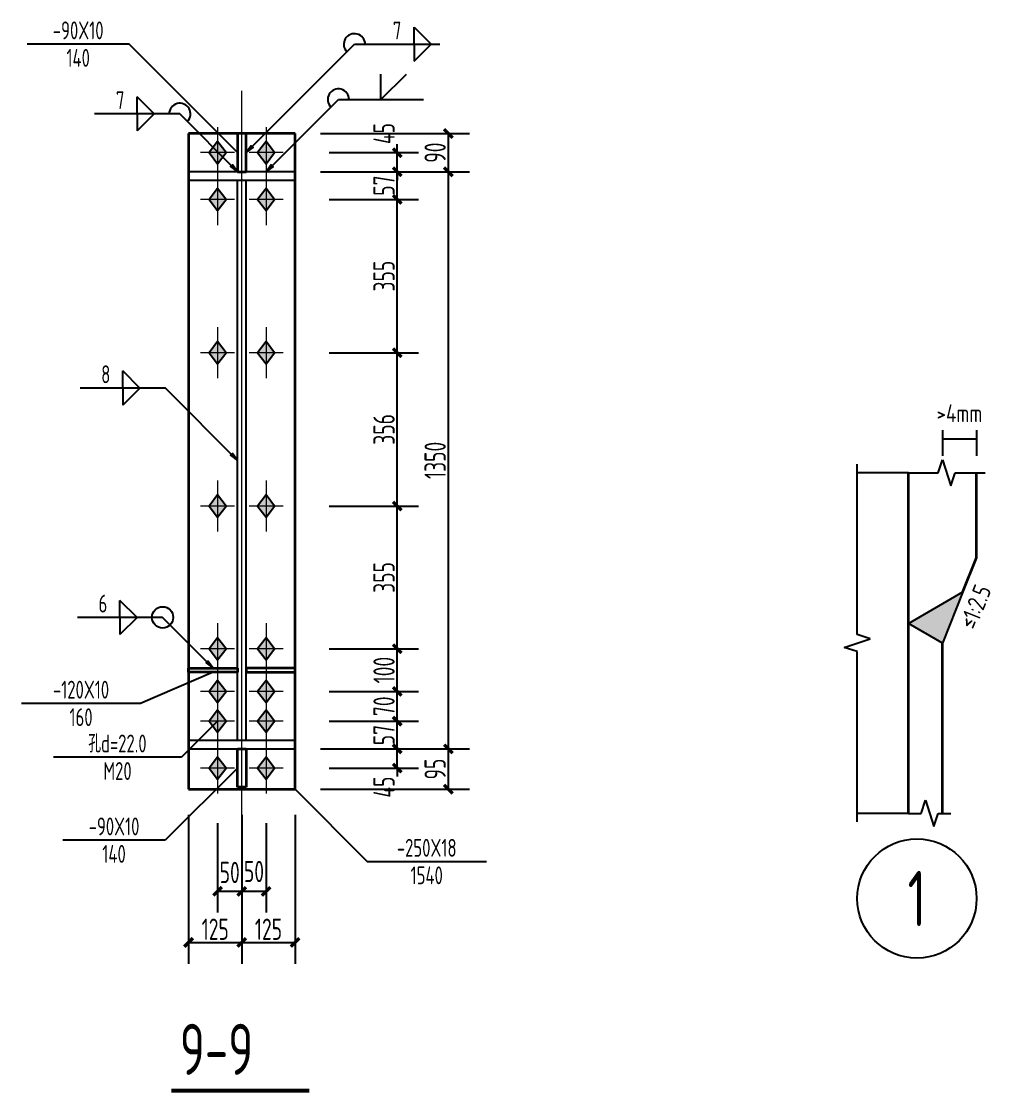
# Model space of a CAD drawing. Extents: x 69728788 to 150676229, y 15322671 to 43663798.
# Drawn here: x 75288208 to 75299588, y 19627183 to 19639762 of the extents above; entities that cross this region are included whole.
import ezdxf
from ezdxf.enums import TextEntityAlignment as Align

# ---------------------------------------------------------------- set-up
doc = ezdxf.new("R2010")
doc.units = 0
doc.header["$LTSCALE"] = 1000
doc.header["$MEASUREMENT"] = 0
doc.linetypes.add('线型6', pattern=[8.75, 5, -1.25, 1.25, -1.25])
doc.layers.get('0').update_dxf_attribs({"linetype": 'CONTINUOUS'})
doc.layers.get('DEFPOINTS').update_dxf_attribs({"linetype": 'CONTINUOUS'})
for name, color, linetype in [('10', 7, 'CONTINUOUS'), ('墙线__粗线', 7, 'CONTINUOUS'), ('尺寸标注', 253, 'CONTINUOUS'), ('焊缝标注', 253, 'CONTINUOUS'), ('螺栓孔标注', 253, 'CONTINUOUS'), ('钢板标注', 253, 'CONTINUOUS')]:
    doc.layers.add(name, color=color, linetype=linetype)
doc.layers.add('20', color=2, linetype='CONTINUOUS', lineweight=35)
doc.styles.add('PkpmHz', font='Pkpmeng', dxfattribs={"width": 0.7, "bigfont": 'hztxt'})
doc.styles.add('TSSD_Rein', font='atssdeng.shx', dxfattribs={"width": 0.7, "bigfont": 'atssdchn.shx'})
doc.dimstyles.new('Pkpm_1.00', dxfattribs={"dimtxt": 250, "dimasz": 100, "dimexe": 250, "dimexo": 0.0625, "dimgap": 30, "dimtad": 1, "dimdec": 0, "dimrnd": 5, "dimzin": 0, "dimdsep": 46, "dimtxsty": 'PkpmHz', "dimblk1": 'ARCHTICK', "dimblk2": 'ARCHTICK', "dimsah": 1, "dimcen": 0.09, "dimadec": 0, "dimazin": 0, "dimtfac": 1, "dimtdec": 0, "dimtmove": 2, "dimatfit": 1, "dimfxl": 1, "dimtolj": 1, "dimtzin": 0, "dimarcsym": 0})

# ---------------------------------------------------------------- blocks, each defined once
blk = doc.blocks.new('_ArchTick')
at = {"color": 0, "linetype": 'ByBlock', "const_width": 0.4}
blk.add_lwpolyline([(-0.5, -0.5), (0.5, 0.5)], dxfattribs=at)
blk = doc.blocks.new('*D926')
at = {"layer": 'DEFPOINTS', "color": 0, "linetype": 'Continuous'}
for p in [(75291421, 19638221), (75292621, 19638221), (75291421, 19637996)]:
    blk.add_point(p, dxfattribs=at)
at = {"layer": '尺寸标注', "color": 0, "linetype": 'Continuous', "lineweight": -2}
for p, q in [((75292621, 19638221), (75292621, 19638321)), ((75291821, 19638221), (75292871, 19638221)), ((75292621, 19637996), (75292621, 19638221)), ((75291821, 19637996), (75292871, 19637996)), ((75292621, 19637996), (75292621, 19637896))]:
    blk.add_line(p, q, dxfattribs=at)
at = {"layer": '尺寸标注', "color": 0, "linetype": 'Continuous', "lineweight": -2, "xscale": 100, "yscale": 100, "zscale": 100}
for p, rotation in [((75292621, 19638221), 270), ((75292621, 19637996), 90)]:
    blk.add_blockref('_ArchTick', p, dxfattribs=dict(at, rotation=rotation))
at = {"layer": '尺寸标注', "color": 0, "linetype": 'Continuous', "insert": (75292466, 19638445), "char_height": 250, "attachment_point": 5, "rotation": 90, "style": 'PkpmHz'}
blk.add_mtext('\\A1;45', dxfattribs=at)
blk = doc.blocks.new('*D927')
at = {"layer": 'DEFPOINTS', "color": 0, "linetype": 'Continuous'}
for p in [(75291421, 19637996), (75292621, 19637996), (75291421, 19637671)]:
    blk.add_point(p, dxfattribs=at)
at = {"layer": '尺寸标注', "color": 0, "linetype": 'Continuous', "lineweight": -2}
for p, q in [((75291821, 19637996), (75292871, 19637996)), ((75292621, 19637671), (75292621, 19637996)), ((75291821, 19637671), (75292871, 19637671))]:
    blk.add_line(p, q, dxfattribs=at)
at = {"layer": '尺寸标注', "color": 0, "linetype": 'Continuous', "lineweight": -2, "xscale": 100, "yscale": 100, "zscale": 100}
for p, rotation in [((75292621, 19637996), 90), ((75292621, 19637671), 270)]:
    blk.add_blockref('_ArchTick', p, dxfattribs=dict(at, rotation=rotation))
at = {"layer": '尺寸标注', "color": 0, "linetype": 'Continuous', "insert": (75292466, 19637834), "char_height": 250, "attachment_point": 5, "rotation": 90, "style": 'PkpmHz'}
blk.add_mtext('\\A1;57', dxfattribs=at)
blk = doc.blocks.new('*D928')
at = {"layer": 'DEFPOINTS', "color": 0, "linetype": 'Continuous'}
for p in [(75291421, 19631219), (75292621, 19631219), (75291421, 19630994)]:
    blk.add_point(p, dxfattribs=at)
at = {"layer": '尺寸标注', "color": 0, "linetype": 'Continuous', "lineweight": -2}
for p, q in [((75292621, 19631219), (75292621, 19631319)), ((75291821, 19631219), (75292871, 19631219)), ((75292621, 19630994), (75292621, 19631219)), ((75291821, 19630994), (75292871, 19630994)), ((75292621, 19630994), (75292621, 19630894))]:
    blk.add_line(p, q, dxfattribs=at)
at = {"layer": '尺寸标注', "color": 0, "linetype": 'Continuous', "lineweight": -2, "xscale": 100, "yscale": 100, "zscale": 100}
for p, rotation in [((75292621, 19631219), 270), ((75292621, 19630994), 90)]:
    blk.add_blockref('_ArchTick', p, dxfattribs=dict(at, rotation=rotation))
at = {"layer": '尺寸标注', "color": 0, "linetype": 'Continuous', "insert": (75292466, 19630770), "char_height": 250, "attachment_point": 5, "rotation": 90, "style": 'PkpmHz'}
blk.add_mtext('\\A1;45', dxfattribs=at)
blk = doc.blocks.new('*D929')
at = {"layer": 'DEFPOINTS', "color": 0, "linetype": 'Continuous'}
for p in [(75291421, 19631544), (75292621, 19631544), (75291421, 19631219)]:
    blk.add_point(p, dxfattribs=at)
at = {"layer": '尺寸标注', "color": 0, "linetype": 'Continuous', "lineweight": -2}
for p, q in [((75291821, 19631544), (75292871, 19631544)), ((75292621, 19631219), (75292621, 19631544)), ((75291821, 19631219), (75292871, 19631219))]:
    blk.add_line(p, q, dxfattribs=at)
at = {"layer": '尺寸标注', "color": 0, "linetype": 'Continuous', "lineweight": -2, "xscale": 100, "yscale": 100, "zscale": 100}
for p, rotation in [((75292621, 19631544), 90), ((75292621, 19631219), 270)]:
    blk.add_blockref('_ArchTick', p, dxfattribs=dict(at, rotation=rotation))
at = {"layer": '尺寸标注', "color": 0, "linetype": 'Continuous', "insert": (75292466, 19631381), "char_height": 250, "attachment_point": 5, "rotation": 90, "style": 'PkpmHz'}
blk.add_mtext('\\A1;57', dxfattribs=at)
blk = doc.blocks.new('*D930')
at = {"layer": 'DEFPOINTS', "color": 0, "linetype": 'Continuous'}
for p in [(75291421, 19631894), (75292621, 19631894), (75291421, 19631544)]:
    blk.add_point(p, dxfattribs=at)
at = {"layer": '尺寸标注', "color": 0, "linetype": 'Continuous', "lineweight": -2}
for p, q in [((75291821, 19631894), (75292871, 19631894)), ((75292621, 19631544), (75292621, 19631894)), ((75291821, 19631544), (75292871, 19631544))]:
    blk.add_line(p, q, dxfattribs=at)
at = {"layer": '尺寸标注', "color": 0, "linetype": 'Continuous', "lineweight": -2, "xscale": 100, "yscale": 100, "zscale": 100}
for p, rotation in [((75292621, 19631894), 90), ((75292621, 19631544), 270)]:
    blk.add_blockref('_ArchTick', p, dxfattribs=dict(at, rotation=rotation))
at = {"layer": '尺寸标注', "color": 0, "linetype": 'Continuous', "insert": (75292466, 19631719), "char_height": 250, "attachment_point": 5, "rotation": 90, "style": 'PkpmHz'}
blk.add_mtext('\\A1;70', dxfattribs=at)
blk = doc.blocks.new('*D931')
at = {"layer": 'DEFPOINTS', "color": 0, "linetype": 'Continuous'}
for p in [(75291421, 19632394), (75292621, 19632394), (75291421, 19631894)]:
    blk.add_point(p, dxfattribs=at)
at = {"layer": '尺寸标注', "color": 0, "linetype": 'Continuous', "lineweight": -2}
for p, q in [((75291821, 19632394), (75292871, 19632394)), ((75292621, 19631894), (75292621, 19632394)), ((75291821, 19631894), (75292871, 19631894))]:
    blk.add_line(p, q, dxfattribs=at)
at = {"layer": '尺寸标注', "color": 0, "linetype": 'Continuous', "lineweight": -2, "xscale": 100, "yscale": 100, "zscale": 100}
for p, rotation in [((75292621, 19632394), 90), ((75292621, 19631894), 270)]:
    blk.add_blockref('_ArchTick', p, dxfattribs=dict(at, rotation=rotation))
at = {"layer": '尺寸标注', "color": 0, "linetype": 'Continuous', "insert": (75292466, 19632144), "char_height": 250, "attachment_point": 5, "rotation": 90, "style": 'PkpmHz'}
blk.add_mtext('\\A1;100', dxfattribs=at)
blk = doc.blocks.new('*D932')
at = {"layer": 'DEFPOINTS', "color": 0, "linetype": 'Continuous'}
for p in [(75291421, 19637671), (75292621, 19637671), (75291421, 19635871)]:
    blk.add_point(p, dxfattribs=at)
at = {"layer": '尺寸标注', "color": 0, "linetype": 'Continuous', "lineweight": -2}
for p, q in [((75291821, 19637671), (75292871, 19637671)), ((75292621, 19635871), (75292621, 19637671)), ((75291821, 19635871), (75292871, 19635871))]:
    blk.add_line(p, q, dxfattribs=at)
at = {"layer": '尺寸标注', "color": 0, "linetype": 'Continuous', "lineweight": -2, "xscale": 100, "yscale": 100, "zscale": 100}
for p, rotation in [((75292621, 19637671), 90), ((75292621, 19635871), 270)]:
    blk.add_blockref('_ArchTick', p, dxfattribs=dict(at, rotation=rotation))
at = {"layer": '尺寸标注', "color": 0, "linetype": 'Continuous', "insert": (75292466, 19636771), "char_height": 250, "attachment_point": 5, "rotation": 90, "style": 'PkpmHz'}
blk.add_mtext('\\A1;355', dxfattribs=at)
blk = doc.blocks.new('*D933')
at = {"layer": 'DEFPOINTS', "color": 0, "linetype": 'Continuous'}
for p in [(75291421, 19635871), (75292621, 19635871), (75291421, 19634071)]:
    blk.add_point(p, dxfattribs=at)
at = {"layer": '尺寸标注', "color": 0, "linetype": 'Continuous', "lineweight": -2}
for p, q in [((75291821, 19635871), (75292871, 19635871)), ((75292621, 19634071), (75292621, 19635871)), ((75291821, 19634071), (75292871, 19634071))]:
    blk.add_line(p, q, dxfattribs=at)
at = {"layer": '尺寸标注', "color": 0, "linetype": 'Continuous', "lineweight": -2, "xscale": 100, "yscale": 100, "zscale": 100}
for p, rotation in [((75292621, 19635871), 90), ((75292621, 19634071), 270)]:
    blk.add_blockref('_ArchTick', p, dxfattribs=dict(at, rotation=rotation))
at = {"layer": '尺寸标注', "color": 0, "linetype": 'Continuous', "insert": (75292466, 19634971), "char_height": 250, "attachment_point": 5, "rotation": 90, "style": 'PkpmHz'}
blk.add_mtext('\\A1;356', dxfattribs=at)
blk = doc.blocks.new('*D934')
at = {"layer": 'DEFPOINTS', "color": 0, "linetype": 'Continuous'}
for p in [(75291421, 19634071), (75292621, 19634071), (75291421, 19632394)]:
    blk.add_point(p, dxfattribs=at)
at = {"layer": '尺寸标注', "color": 0, "linetype": 'Continuous', "lineweight": -2}
for p, q in [((75291821, 19634071), (75292871, 19634071)), ((75292621, 19632394), (75292621, 19634071)), ((75291821, 19632394), (75292871, 19632394))]:
    blk.add_line(p, q, dxfattribs=at)
at = {"layer": '尺寸标注', "color": 0, "linetype": 'Continuous', "lineweight": -2, "xscale": 100, "yscale": 100, "zscale": 100}
for p, rotation in [((75292621, 19634071), 90), ((75292621, 19632394), 270)]:
    blk.add_blockref('_ArchTick', p, dxfattribs=dict(at, rotation=rotation))
at = {"layer": '尺寸标注', "color": 0, "linetype": 'Continuous', "insert": (75292466, 19633232), "char_height": 250, "attachment_point": 5, "rotation": 90, "style": 'PkpmHz'}
blk.add_mtext('\\A1;355', dxfattribs=at)
blk = doc.blocks.new('*D935')
at = {"layer": 'DEFPOINTS', "color": 0, "linetype": 'Continuous'}
for p in [(75290511, 19630746), (75290796, 19630746), (75290796, 19629546)]:
    blk.add_point(p, dxfattribs=at)
at = {"layer": '尺寸标注', "color": 0, "linetype": 'Continuous', "lineweight": -2}
for p, q in [((75290511, 19630346), (75290511, 19629296)), ((75290796, 19630346), (75290796, 19629296)), ((75290511, 19629546), (75290796, 19629546))]:
    blk.add_line(p, q, dxfattribs=at)
at = {"layer": '尺寸标注', "color": 0, "linetype": 'Continuous', "lineweight": -2, "xscale": 100, "yscale": 100, "zscale": 100, "rotation": 180}
blk.add_blockref('_ArchTick', (75290511, 19629546), dxfattribs=at)
at = {"layer": '尺寸标注', "color": 0, "linetype": 'Continuous', "lineweight": -2, "xscale": 100, "yscale": 100, "zscale": 100}
blk.add_blockref('_ArchTick', (75290796, 19629546), dxfattribs=at)
at = {"layer": '尺寸标注', "color": 0, "linetype": 'Continuous', "insert": (75290654, 19629768), "char_height": 250, "attachment_point": 5, "style": 'PkpmHz'}
blk.add_mtext('\\A1;50', dxfattribs=at)
blk = doc.blocks.new('*D936')
at = {"layer": 'DEFPOINTS', "color": 0, "linetype": 'Continuous'}
for p in [(75290796, 19630746), (75291081, 19630746), (75291081, 19629546)]:
    blk.add_point(p, dxfattribs=at)
at = {"layer": '尺寸标注', "color": 0, "linetype": 'Continuous', "lineweight": -2}
for p, q in [((75290796, 19630346), (75290796, 19629296)), ((75291081, 19630346), (75291081, 19629296)), ((75290796, 19629546), (75291081, 19629546))]:
    blk.add_line(p, q, dxfattribs=at)
at = {"layer": '尺寸标注', "color": 0, "linetype": 'Continuous', "lineweight": -2, "xscale": 100, "yscale": 100, "zscale": 100, "rotation": 180}
blk.add_blockref('_ArchTick', (75290796, 19629546), dxfattribs=at)
at = {"layer": '尺寸标注', "color": 0, "linetype": 'Continuous', "lineweight": -2, "xscale": 100, "yscale": 100, "zscale": 100}
blk.add_blockref('_ArchTick', (75291081, 19629546), dxfattribs=at)
at = {"layer": '尺寸标注', "color": 0, "linetype": 'Continuous', "insert": (75290939, 19629779), "char_height": 250, "attachment_point": 5, "style": 'PkpmHz'}
blk.add_mtext('\\A1;50', dxfattribs=at)
blk = doc.blocks.new('*D937')
at = {"layer": 'DEFPOINTS', "color": 0, "linetype": 'Continuous'}
for p in [(75290171, 19630746), (75290796, 19630746), (75290796, 19628946)]:
    blk.add_point(p, dxfattribs=at)
at = {"layer": '尺寸标注', "color": 0, "linetype": 'Continuous', "lineweight": -2}
for p, q in [((75290171, 19630446), (75290171, 19628696)), ((75290796, 19630446), (75290796, 19628696)), ((75290171, 19628946), (75290796, 19628946))]:
    blk.add_line(p, q, dxfattribs=at)
at = {"layer": '尺寸标注', "color": 0, "linetype": 'Continuous', "lineweight": -2, "xscale": 100, "yscale": 100, "zscale": 100, "rotation": 180}
blk.add_blockref('_ArchTick', (75290171, 19628946), dxfattribs=at)
at = {"layer": '尺寸标注', "color": 0, "linetype": 'Continuous', "lineweight": -2, "xscale": 100, "yscale": 100, "zscale": 100}
blk.add_blockref('_ArchTick', (75290796, 19628946), dxfattribs=at)
at = {"layer": '尺寸标注', "color": 0, "linetype": 'Continuous', "insert": (75290484, 19629101), "char_height": 250, "attachment_point": 5, "style": 'PkpmHz'}
blk.add_mtext('\\A1;125', dxfattribs=at)
blk = doc.blocks.new('*D938')
at = {"layer": 'DEFPOINTS', "color": 0, "linetype": 'Continuous'}
for p in [(75290796, 19630746), (75291421, 19630746), (75291421, 19628946)]:
    blk.add_point(p, dxfattribs=at)
at = {"layer": '尺寸标注', "color": 0, "linetype": 'Continuous', "lineweight": -2}
for p, q in [((75290796, 19630446), (75290796, 19628696)), ((75291421, 19630446), (75291421, 19628696)), ((75290796, 19628946), (75291421, 19628946))]:
    blk.add_line(p, q, dxfattribs=at)
at = {"layer": '尺寸标注', "color": 0, "linetype": 'Continuous', "lineweight": -2, "xscale": 100, "yscale": 100, "zscale": 100, "rotation": 180}
blk.add_blockref('_ArchTick', (75290796, 19628946), dxfattribs=at)
at = {"layer": '尺寸标注', "color": 0, "linetype": 'Continuous', "lineweight": -2, "xscale": 100, "yscale": 100, "zscale": 100}
blk.add_blockref('_ArchTick', (75291421, 19628946), dxfattribs=at)
at = {"layer": '尺寸标注', "color": 0, "linetype": 'Continuous', "insert": (75291109, 19629101), "char_height": 250, "attachment_point": 5, "style": 'PkpmHz'}
blk.add_mtext('\\A1;125', dxfattribs=at)
blk = doc.blocks.new('*D939')
at = {"layer": 'DEFPOINTS', "color": 0, "linetype": 'Continuous'}
for p in [(75291421, 19631219), (75293221, 19631219), (75291421, 19630746)]:
    blk.add_point(p, dxfattribs=at)
at = {"layer": '尺寸标注', "color": 0, "linetype": 'Continuous', "lineweight": -2}
for p, q in [((75291721, 19631219), (75293471, 19631219)), ((75293221, 19630746), (75293221, 19631219)), ((75291721, 19630746), (75293471, 19630746))]:
    blk.add_line(p, q, dxfattribs=at)
at = {"layer": '尺寸标注', "color": 0, "linetype": 'Continuous', "lineweight": -2, "xscale": 100, "yscale": 100, "zscale": 100}
for p, rotation in [((75293221, 19631219), 90), ((75293221, 19630746), 270)]:
    blk.add_blockref('_ArchTick', p, dxfattribs=dict(at, rotation=rotation))
at = {"layer": '尺寸标注', "color": 0, "linetype": 'Continuous', "insert": (75293066, 19630982), "char_height": 250, "attachment_point": 5, "rotation": 90, "style": 'PkpmHz'}
blk.add_mtext('\\A1;95', dxfattribs=at)
blk = doc.blocks.new('*D940')
at = {"layer": 'DEFPOINTS', "color": 0, "linetype": 'Continuous'}
for p in [(75291421, 19637996), (75293221, 19637996), (75291421, 19631219)]:
    blk.add_point(p, dxfattribs=at)
at = {"layer": '尺寸标注', "color": 0, "linetype": 'Continuous', "lineweight": -2}
for p, q in [((75291721, 19637996), (75293471, 19637996)), ((75293221, 19631219), (75293221, 19637996)), ((75291721, 19631219), (75293471, 19631219))]:
    blk.add_line(p, q, dxfattribs=at)
at = {"layer": '尺寸标注', "color": 0, "linetype": 'Continuous', "lineweight": -2, "xscale": 100, "yscale": 100, "zscale": 100}
for p, rotation in [((75293221, 19637996), 90), ((75293221, 19631219), 270)]:
    blk.add_blockref('_ArchTick', p, dxfattribs=dict(at, rotation=rotation))
at = {"layer": '尺寸标注', "color": 0, "linetype": 'Continuous', "insert": (75293066, 19634607), "char_height": 250, "attachment_point": 5, "rotation": 90, "style": 'PkpmHz'}
blk.add_mtext('\\A1;1350', dxfattribs=at)
blk = doc.blocks.new('*D941')
at = {"layer": 'DEFPOINTS', "color": 0, "linetype": 'Continuous'}
for p in [(75291421, 19638446), (75293221, 19638446), (75291421, 19637996)]:
    blk.add_point(p, dxfattribs=at)
at = {"layer": '尺寸标注', "color": 0, "linetype": 'Continuous', "lineweight": -2}
for p, q in [((75291721, 19638446), (75293471, 19638446)), ((75293221, 19637996), (75293221, 19638446)), ((75291721, 19637996), (75293471, 19637996))]:
    blk.add_line(p, q, dxfattribs=at)
at = {"layer": '尺寸标注', "color": 0, "linetype": 'Continuous', "lineweight": -2, "xscale": 100, "yscale": 100, "zscale": 100}
for p, rotation in [((75293221, 19638446), 90), ((75293221, 19637996), 270)]:
    blk.add_blockref('_ArchTick', p, dxfattribs=dict(at, rotation=rotation))
at = {"layer": '尺寸标注', "color": 0, "linetype": 'Continuous', "insert": (75293066, 19638221), "char_height": 250, "attachment_point": 5, "rotation": 90, "style": 'PkpmHz'}
blk.add_mtext('\\A1;90', dxfattribs=at)

msp = doc.modelspace()

# ---------------------------------------------------------------- hatches: boundary and pattern name
at = {"layer": '10'}
for points in [[(75290511.1, 19638351.3), (75290411.1, 19638221.3), (75290511.1, 19638091.3), (75290611.1, 19638221.3)], [(75291081.1, 19638351.3), (75290981.1, 19638221.3), (75291081.1, 19638091.3), (75291181.1, 19638221.3)], [(75290511.1, 19637801.3), (75290411.1, 19637671.3), (75290511.1, 19637541.3), (75290611.1, 19637671.3)], [(75291081.1, 19637801.3), (75290981.1, 19637671.3), (75291081.1, 19637541.3), (75291181.1, 19637671.3)], [(75290511.1, 19636001.3), (75290411.1, 19635871.3), (75290511.1, 19635741.3), (75290611.1, 19635871.3)], [(75291081.1, 19636001.3), (75290981.1, 19635871.3), (75291081.1, 19635741.3), (75291181.1, 19635871.3)], [(75290511.1, 19634201.3), (75290411.1, 19634071.3), (75290511.1, 19633941.3), (75290611.1, 19634071.3)], [(75291081.1, 19634201.3), (75290981.1, 19634071.3), (75291081.1, 19633941.3), (75291181.1, 19634071.3)], [(75290511.1, 19632523.6), (75290411.1, 19632393.6), (75290511.1, 19632263.6), (75290611.1, 19632393.6)], [(75291081.1, 19632523.6), (75290981.1, 19632393.6), (75291081.1, 19632263.6), (75291181.1, 19632393.6)], [(75290511.1, 19632023.6), (75290411.1, 19631893.6), (75290511.1, 19631763.6), (75290611.1, 19631893.6)], [(75291081.1, 19632023.6), (75290981.1, 19631893.6), (75291081.1, 19631763.6), (75291181.1, 19631893.6)], [(75290511.1, 19631673.6), (75290411.1, 19631543.6), (75290511.1, 19631413.6), (75290611.1, 19631543.6)], [(75291081.1, 19631673.6), (75290981.1, 19631543.6), (75291081.1, 19631413.6), (75291181.1, 19631543.6)], [(75290511.1, 19631123.6), (75290411.1, 19630993.6), (75290511.1, 19630863.6), (75290611.1, 19630993.6)], [(75291081.1, 19631123.6), (75290981.1, 19630993.6), (75291081.1, 19630863.6), (75291181.1, 19630993.6)]]:
    msp.add_hatch(color=1, dxfattribs=at).paths.add_polyline_path(points)
at = {"layer": '墙线__粗线'}
msp.add_hatch(color=9, dxfattribs=at).paths.add_polyline_path([(75299023, 19632461.5), (75298623, 19632692.5), (75299263.2, 19633062.1)])
at = {"layer": '焊缝标注'}
for points in [[(75290846.1, 19638221.3), (75290927.5, 19638281.4), (75290906.2, 19638302.6)], [(75290746.1, 19637996.3), (75290686.1, 19638077.7), (75290664.9, 19638056.5)], [(75291081.1, 19637996.3), (75291162.5, 19638056.4), (75291141.2, 19638077.6)], [(75290746.1, 19634607.5), (75290686.1, 19634688.9), (75290664.9, 19634667.7)], [(75290458.6, 19632168.6), (75290398.6, 19632250), (75290377.4, 19632228.8)]]:
    msp.add_hatch(color=256, dxfattribs=at).paths.add_polyline_path(points)

# ---------------------------------------------------------------- linework, layer by layer
at = {"layer": '10', "linetype": '线型6', "lineweight": 18, "ltscale": 100}
msp.add_line((75290796.1, 19630246.3), (75290796.1, 19638946.3), dxfattribs=at)
at = {"layer": '10', "color": 9, "lineweight": 18, "ltscale": 100}
for p, q in [((75290511.1, 19638521.3), (75290511.1, 19637921.3)), ((75291081.1, 19638521.3), (75291081.1, 19637921.3)), ((75290711.1, 19638221.3), (75290311.1, 19638221.3)), ((75291281.1, 19638221.3), (75290881.1, 19638221.3)), ((75290511.1, 19637971.3), (75290511.1, 19637371.3)), ((75291081.1, 19637971.3), (75291081.1, 19637371.3)), ((75290711.1, 19637671.3), (75290311.1, 19637671.3)), ((75291281.1, 19637671.3), (75290881.1, 19637671.3)), ((75290511.1, 19636171.3), (75290511.1, 19635571.3)), ((75291081.1, 19636171.3), (75291081.1, 19635571.3)), ((75290711.1, 19635871.3), (75290311.1, 19635871.3)), ((75291281.1, 19635871.3), (75290881.1, 19635871.3)), ((75290511.1, 19634371.3), (75290511.1, 19633771.3)), ((75291081.1, 19634371.3), (75291081.1, 19633771.3)), ((75290711.1, 19634071.3), (75290311.1, 19634071.3)), ((75291281.1, 19634071.3), (75290881.1, 19634071.3)), ((75290511.1, 19632693.6), (75290511.1, 19632093.6)), ((75291081.1, 19632693.6), (75291081.1, 19632093.6)), ((75290711.1, 19632393.6), (75290311.1, 19632393.6)), ((75291281.1, 19632393.6), (75290881.1, 19632393.6)), ((75290511.1, 19632193.6), (75290511.1, 19631593.6)), ((75291081.1, 19632193.6), (75291081.1, 19631593.6)), ((75290711.1, 19631893.6), (75290311.1, 19631893.6)), ((75290511.1, 19631843.6), (75290511.1, 19631243.6)), ((75291281.1, 19631893.6), (75290881.1, 19631893.6)), ((75291081.1, 19631843.6), (75291081.1, 19631243.6)), ((75290711.1, 19631543.6), (75290311.1, 19631543.6)), ((75291281.1, 19631543.6), (75290881.1, 19631543.6)), ((75290511.1, 19631293.6), (75290511.1, 19630693.6)), ((75291081.1, 19631293.6), (75291081.1, 19630693.6)), ((75290711.1, 19630993.6), (75290311.1, 19630993.6)), ((75291281.1, 19630993.6), (75290881.1, 19630993.6))]:
    msp.add_line(p, q, dxfattribs=at)
at = {"layer": '10', "color": 3, "ltscale": 100}
for p, q in [((75291421.1, 19637996.3), (75290171.1, 19637996.3)), ((75290171.1, 19637996.3), (75290171.1, 19637896.3)), ((75291421.1, 19637896.3), (75291421.1, 19637996.3)), ((75290171.1, 19637896.3), (75291421.1, 19637896.3)), ((75290746.1, 19631318.6), (75290746.1, 19637896.3)), ((75290846.1, 19631318.6), (75290846.1, 19637896.3)), ((75291421.1, 19631318.6), (75290171.1, 19631318.6)), ((75290171.1, 19631318.6), (75290171.1, 19631218.6)), ((75291421.1, 19631218.6), (75291421.1, 19631318.6)), ((75290171.1, 19631218.6), (75291421.1, 19631218.6))]:
    msp.add_line(p, q, dxfattribs=at)
at = {"layer": '10', "color": 1, "linetype": 'Continuous'}
for points in [[(75290511.1, 19638351.3), (75290411.1, 19638221.3), (75290511.1, 19638091.3), (75290611.1, 19638221.3)], [(75291081.1, 19638351.3), (75290981.1, 19638221.3), (75291081.1, 19638091.3), (75291181.1, 19638221.3)], [(75290511.1, 19637801.3), (75290411.1, 19637671.3), (75290511.1, 19637541.3), (75290611.1, 19637671.3)], [(75291081.1, 19637801.3), (75290981.1, 19637671.3), (75291081.1, 19637541.3), (75291181.1, 19637671.3)], [(75290511.1, 19636001.3), (75290411.1, 19635871.3), (75290511.1, 19635741.3), (75290611.1, 19635871.3)], [(75291081.1, 19636001.3), (75290981.1, 19635871.3), (75291081.1, 19635741.3), (75291181.1, 19635871.3)], [(75290511.1, 19634201.3), (75290411.1, 19634071.3), (75290511.1, 19633941.3), (75290611.1, 19634071.3)], [(75291081.1, 19634201.3), (75290981.1, 19634071.3), (75291081.1, 19633941.3), (75291181.1, 19634071.3)], [(75290511.1, 19632523.6), (75290411.1, 19632393.6), (75290511.1, 19632263.6), (75290611.1, 19632393.6)], [(75291081.1, 19632523.6), (75290981.1, 19632393.6), (75291081.1, 19632263.6), (75291181.1, 19632393.6)], [(75290511.1, 19632023.6), (75290411.1, 19631893.6), (75290511.1, 19631763.6), (75290611.1, 19631893.6)], [(75291081.1, 19632023.6), (75290981.1, 19631893.6), (75291081.1, 19631763.6), (75291181.1, 19631893.6)], [(75290511.1, 19631673.6), (75290411.1, 19631543.6), (75290511.1, 19631413.6), (75290611.1, 19631543.6)], [(75291081.1, 19631673.6), (75290981.1, 19631543.6), (75291081.1, 19631413.6), (75291181.1, 19631543.6)], [(75290511.1, 19631123.6), (75290411.1, 19630993.6), (75290511.1, 19630863.6), (75290611.1, 19630993.6)], [(75291081.1, 19631123.6), (75290981.1, 19630993.6), (75291081.1, 19630863.6), (75291181.1, 19630993.6)]]:
    msp.add_lwpolyline(points, close=True, dxfattribs=at)
at = {"layer": '10', "const_width": 45}
msp.add_lwpolyline([(75289967.1, 19627205.1), (75291587.1, 19627205.1)], dxfattribs=at)
at = {"layer": '10', "ltscale": 100}
msp.add_circle((75298723, 19629461.5), 700, dxfattribs=at)
at = {"layer": '20', "ltscale": 100}
for p, q in [((75291421.1, 19638446.3), (75290171.1, 19638446.3)), ((75290171.1, 19638446.3), (75290171.1, 19630746.3)), ((75290846.1, 19638446.3), (75290746.1, 19638446.3)), ((75290746.1, 19638446.3), (75290746.1, 19637996.3)), ((75290846.1, 19637996.3), (75290846.1, 19638446.3)), ((75291421.1, 19630746.3), (75291421.1, 19638446.3)), ((75290746.1, 19637996.3), (75290846.1, 19637996.3)), ((75290171.1, 19632118.6), (75290171.1, 19632168.6)), ((75290171.1, 19632168.6), (75290746.1, 19632168.6)), ((75290746.1, 19632118.6), (75290171.1, 19632118.6)), ((75290746.1, 19632168.6), (75290746.1, 19632118.6)), ((75291421.1, 19632168.6), (75290846.1, 19632168.6)), ((75290846.1, 19632168.6), (75290846.1, 19632118.6)), ((75290846.1, 19632118.6), (75291421.1, 19632118.6)), ((75291421.1, 19632118.6), (75291421.1, 19632168.6)), ((75290746.1, 19631218.6), (75290846.1, 19631218.6)), ((75290746.1, 19630768.6), (75290746.1, 19631218.6)), ((75290846.1, 19631218.6), (75290846.1, 19630768.6)), ((75290171.1, 19630746.3), (75291421.1, 19630746.3)), ((75290846.1, 19630768.6), (75290746.1, 19630768.6))]:
    msp.add_line(p, q, dxfattribs=at)
at = {"layer": '墙线__粗线', "color": 9, "ltscale": 100}
for p, q in [((75299023, 19634961.5), (75299023, 19634661.5)), ((75299423, 19634961.5), (75299423, 19634661.5)), ((75299023, 19634861.5), (75299423, 19634861.5)), ((75298973, 19634461.5), (75299023, 19634615.4)), ((75299023, 19634615.4), (75299122.8, 19634308.3)), ((75298019.8, 19632561.5), (75298023, 19634561.5)), ((75298623, 19634461.5), (75298023, 19634461.5)), ((75298623, 19634461.5), (75298973, 19634461.5)), ((75299122.8, 19634308.3), (75299173, 19634462.1)), ((75299173, 19634462.1), (75299523, 19634461.5)), ((75297869.1, 19632411.5), (75298173.6, 19632511.3)), ((75298173.6, 19632511.3), (75298019.8, 19632561.5)), ((75298023, 19632361.5), (75297869.1, 19632411.5)), ((75298023, 19630361.5), (75298023, 19632361.5)), ((75298773, 19630461.5), (75298823, 19630615.4)), ((75298823, 19630615.4), (75298922.8, 19630308)), ((75298623, 19630461.5), (75298023, 19630461.5)), ((75298623, 19630461.5), (75298773, 19630461.5)), ((75298922.8, 19630308), (75298973, 19630461.8)), ((75298973, 19630461.8), (75299123, 19630461.5))]:
    msp.add_line(p, q, dxfattribs=at)
at = {"layer": '墙线__粗线', "color": 2, "lineweight": 35, "ltscale": 100}
for p, q in [((75298623, 19632692.5), (75298623, 19634461.5)), ((75299423, 19633461.5), (75299423, 19634461.5)), ((75299263.2, 19633062.1), (75299423, 19633461.5))]:
    msp.add_line(p, q, dxfattribs=at)
at = {"layer": '墙线__粗线', "color": 3, "lineweight": 35, "ltscale": 100}
for p, q in [((75298623, 19630461.5), (75298623, 19632692.5)), ((75299023, 19630461.5), (75299023, 19632461.5))]:
    msp.add_line(p, q, dxfattribs=at)
at = {"layer": '墙线__粗线', "color": 9, "linetype": 'Continuous'}
msp.add_lwpolyline([(75299023, 19632461.5), (75298623, 19632692.5), (75299263.2, 19633062.1)], close=True, dxfattribs=at)
at = {"layer": '焊缝标注', "ltscale": 100}
for p, q in [((75292819.4, 19639693.6), (75293019.4, 19639493.6)), ((75292819.4, 19639493.6), (75292819.4, 19639693.6)), ((75290846.1, 19638221.3), (75292119.4, 19639493.6)), ((75292119.4, 19639493.6), (75293119.4, 19639493.6)), ((75292819.4, 19639293.6), (75293019.4, 19639493.6)), ((75292819.4, 19639493.6), (75292819.4, 19639293.6)), ((75292430, 19638844.5), (75292430, 19639144.5)), ((75292430, 19638844.5), (75292730, 19639144.5)), ((75289768.1, 19638675.9), (75289568.1, 19638875.9)), ((75289568.1, 19638675.9), (75289568.1, 19638875.9)), ((75291081.1, 19637996.3), (75291930, 19638844.5)), ((75291930, 19638844.5), (75292930, 19638844.5)), ((75290068.1, 19638675.9), (75289068.1, 19638675.9)), ((75289768.1, 19638675.9), (75289568.1, 19638475.9)), ((75289568.1, 19638675.9), (75289568.1, 19638475.9)), ((75290746.1, 19637996.3), (75290068.1, 19638675.9)), ((75289598.6, 19635457), (75289398.6, 19635657)), ((75289398.6, 19635457), (75289398.6, 19635657)), ((75289898.6, 19635457), (75288898.6, 19635457)), ((75289598.6, 19635457), (75289398.6, 19635257)), ((75289398.6, 19635457), (75289398.6, 19635257)), ((75290746.1, 19634607.5), (75289898.6, 19635457)), ((75289565.4, 19632763.3), (75289365.4, 19632963.3)), ((75289365.4, 19632763.3), (75289365.4, 19632963.3)), ((75289865.4, 19632763.3), (75288865.4, 19632763.3)), ((75289565.4, 19632763.3), (75289365.4, 19632563.3)), ((75289365.4, 19632763.3), (75289365.4, 19632563.3)), ((75290458.6, 19632168.6), (75289865.4, 19632763.3))]:
    msp.add_line(p, q, dxfattribs=at)
at = {"layer": '焊缝标注', "linetype": 'Continuous'}
for points in [[(75290846.1, 19638221.3), (75290927.5, 19638281.4), (75290906.2, 19638302.6)], [(75290746.1, 19637996.3), (75290686.1, 19638077.7), (75290664.9, 19638056.5)], [(75291081.1, 19637996.3), (75291162.5, 19638056.4), (75291141.2, 19638077.6)], [(75290746.1, 19634607.5), (75290686.1, 19634688.9), (75290664.9, 19634667.7)], [(75290458.6, 19632168.6), (75290398.6, 19632250), (75290377.4, 19632228.8)]]:
    msp.add_lwpolyline(points, close=True, dxfattribs=at)
at = {"layer": '焊缝标注', "ltscale": 100}
msp.add_circle((75289865.4, 19632763.3), 125, dxfattribs=at)
for centre, start, end in [((75292119.4, 19639493.6), 0, 224.97719), ((75291930, 19638844.5), 0, 224.97719), ((75290068.1, 19638675.9), 314.93155, 180)]:
    msp.add_arc(centre, 125, start, end, dxfattribs=at)
at = {"layer": '螺栓孔标注', "ltscale": 100}
for p, q in [((75290511.1, 19631543.6), (75290086, 19631120.2)), ((75290086, 19631120.2), (75288586, 19631120.2))]:
    msp.add_line(p, q, dxfattribs=at)
at = {"layer": '螺栓孔标注', "ltscale": 100, "const_width": 10}
msp.add_lwpolyline([(75290516.1, 19631543.6, 1), (75290506.1, 19631543.6, 1)], format="xyb", close=True, dxfattribs=at)
at = {"layer": '钢板标注', "ltscale": 100}
for p, q in [((75289474.8, 19639495.6), (75288274.8, 19639495.6)), ((75290746.1, 19638221.3), (75289474.8, 19639495.6)), ((75290458.6, 19632118.6), (75289608.4, 19631752.6)), ((75289608.4, 19631752.6), (75288208.4, 19631752.6)), ((75290746.1, 19630993.6), (75289895.9, 19630146.8)), ((75291421.1, 19630746.3), (75292267.3, 19629895.4)), ((75289895.9, 19630146.8), (75288695.9, 19630146.8)), ((75292267.3, 19629895.4), (75293667.3, 19629895.4))]:
    msp.add_line(p, q, dxfattribs=at)
at = {"layer": '钢板标注', "ltscale": 100, "const_width": 10}
for points in [[(75290751.1, 19638221.3, 1), (75290741.1, 19638221.3, 1)], [(75290463.6, 19632118.6, 1), (75290453.6, 19632118.6, 1)], [(75290751.1, 19630993.6, 1), (75290741.1, 19630993.6, 1)], [(75291426.1, 19630746.3, 1), (75291416.1, 19630746.3, 1)]]:
    msp.add_lwpolyline(points, format="xyb", close=True, dxfattribs=at)

# ---------------------------------------------------------------- texts
at = {"layer": '10', "style": 'PkpmHz', "width": 0.7}
msp.add_text('1', height=650, dxfattribs=at).set_placement((75298723, 19629461.5), align=Align.MIDDLE_CENTER)
at = {"layer": '10', "style": 'TSSD_Rein', "width": 0.7}
msp.add_text('9-9', height=600, dxfattribs=at).set_placement((75290068, 19627390.6))
at = {"layer": '墙线__粗线', "color": 9, "style": 'PkpmHz', "width": 0.81}
msp.add_text('>4mm', height=210, dxfattribs=at).set_placement((75299223, 19635161.5), align=Align.MIDDLE_CENTER)
msp.add_text('≤1:2.5', height=210, rotation=68.19859, dxfattribs=at).set_placement((75299408.7, 19632887.3), align=Align.MIDDLE_CENTER)
at = {"layer": '焊缝标注', "style": 'PkpmHz', "width": 0.71}
for s, p in [('7', (75292619.4, 19639550.2)), ('7', (75289368.1, 19638732.6)), ('8', (75289198.6, 19635513.6)), ('6', (75289165.4, 19632819.9))]:
    msp.add_text(s, height=210, dxfattribs=at).set_placement(p, align=Align.CENTER)
at = {"layer": '螺栓孔标注', "style": 'PkpmHz', "width": 0.71}
msp.add_text('孔d=22.0', height=210, dxfattribs=at).set_placement((75289336, 19631176.8), align=Align.CENTER)
msp.add_text('M20', height=210, dxfattribs=at).set_placement((75289336, 19631063.6), align=Align.TOP_CENTER)
at = {"layer": '钢板标注', "style": 'PkpmHz', "width": 0.71}
for s, p in [('-90X10', (75288874.8, 19639552.2)), ('-120X10', (75288908.4, 19631809.3)), ('-90X10', (75289295.9, 19630203.4)), ('-250X18', (75292967.3, 19629952))]:
    msp.add_text(s, height=210, dxfattribs=at).set_placement(p, align=Align.CENTER)
for s, p in [('140', (75288874.8, 19639439)), ('160', (75288908.4, 19631696)), ('140', (75289295.9, 19630090.2)), ('1540', (75292967.3, 19629838.8))]:
    msp.add_text(s, height=210, dxfattribs=at).set_placement(p, align=Align.TOP_CENTER)

# ---------------------------------------------------------------- dimensions: what is measured, and where the dimension line sits
at = {"layer": '尺寸标注', "linetype": 'Continuous'}
for base, p1, p2, picture, middle in [((75292621.1, 19638221.3), (75291421.1, 19637996.3), (75291421.1, 19638221.3), '*D926', (75292465.9, 19638444.9)), ((75292621.1, 19631218.6), (75291421.1, 19630993.6), (75291421.1, 19631218.6), '*D928', (75292465.9, 19630770))]:
    dim = msp.add_linear_dim(base=base, p1=p1, p2=p2, angle=90, text='45', dimstyle='Pkpm_1.00', override={"dimexo": 400, "dimtih": 0, "dimtoh": 0}, dxfattribs=at)
    dim.commit()
    dim.dimension.update_dxf_attribs({"geometry": picture, "text_midpoint": middle, "dimtype": 160})
for base, p1, p2, text, override, picture, middle in [((75293221.1, 19638446.3), (75291421.1, 19637996.3), (75291421.1, 19638446.3), '90', {"dimexo": 300, "dimtih": 0, "dimtoh": 0}, '*D941', (75293066.1, 19638221.3)), ((75292621.1, 19637996.3), (75291421.1, 19637671.3), (75291421.1, 19637996.3), '57', {"dimexo": 400, "dimtih": 0, "dimtoh": 0}, '*D927', (75292466.1, 19637833.8)), ((75293221.1, 19637996.3), (75291421.1, 19631218.6), (75291421.1, 19637996.3), '1350', {"dimexo": 300, "dimtih": 0, "dimtoh": 0}, '*D940', (75293066.1, 19634607.5)), ((75292621.1, 19637671.3), (75291421.1, 19635871.3), (75291421.1, 19637671.3), '355', {"dimexo": 400, "dimtih": 0, "dimtoh": 0}, '*D932', (75292466.1, 19636771.3)), ((75292621.1, 19635871.3), (75291421.1, 19634071.3), (75291421.1, 19635871.3), '356', {"dimexo": 400, "dimtih": 0, "dimtoh": 0}, '*D933', (75292466.1, 19634971.3)), ((75292621.1, 19634071.3), (75291421.1, 19632393.6), (75291421.1, 19634071.3), '355', {"dimexo": 400, "dimtih": 0, "dimtoh": 0}, '*D934', (75292466.1, 19633232.5)), ((75292621.1, 19632393.6), (75291421.1, 19631893.6), (75291421.1, 19632393.6), '100', {"dimexo": 400, "dimtih": 0, "dimtoh": 0}, '*D931', (75292466.1, 19632143.6)), ((75292621.1, 19631893.6), (75291421.1, 19631543.6), (75291421.1, 19631893.6), '70', {"dimexo": 400, "dimtih": 0, "dimtoh": 0}, '*D930', (75292466.1, 19631718.6)), ((75292621.1, 19631543.6), (75291421.1, 19631218.6), (75291421.1, 19631543.6), '57', {"dimexo": 400, "dimtih": 0, "dimtoh": 0}, '*D929', (75292466.1, 19631381.1)), ((75293221.1, 19631218.6), (75291421.1, 19630746.3), (75291421.1, 19631218.6), '95', {"dimexo": 300, "dimtih": 0, "dimtoh": 0}, '*D939', (75293066.1, 19630982.5))]:
    dim = msp.add_linear_dim(base=base, p1=p1, p2=p2, angle=90, text=text, dimstyle='Pkpm_1.00', override=override, dxfattribs=at)
    dim.commit()
    dim.dimension.update_dxf_attribs({"geometry": picture, "text_midpoint": middle})
for base, p1, p2, picture, middle in [((75290796.1, 19628946.3), (75290171.1, 19630746.3), (75290796.1, 19630746.3), '*D937', (75290483.6, 19629101.3)), ((75291421.1, 19628946.3), (75290796.1, 19630746.3), (75291421.1, 19630746.3), '*D938', (75291108.6, 19629101.3))]:
    dim = msp.add_linear_dim(base=base, p1=p1, p2=p2, text='125', dimstyle='Pkpm_1.00', override={"dimexo": 300, "dimtih": 0, "dimtoh": 0}, dxfattribs=at)
    dim.commit()
    dim.dimension.update_dxf_attribs({"geometry": picture, "text_midpoint": middle})
for base, p1, p2, picture, middle in [((75290796.1, 19629546.3), (75290511.1, 19630746.3), (75290796.1, 19630746.3), '*D935', (75290653.6, 19629768.3)), ((75291081.1, 19629546.3), (75290796.1, 19630746.3), (75291081.1, 19630746.3), '*D936', (75290938.6, 19629779.1))]:
    dim = msp.add_linear_dim(base=base, p1=p1, p2=p2, text='50', dimstyle='Pkpm_1.00', override={"dimexo": 400, "dimtih": 0, "dimtoh": 0}, dxfattribs=at)
    dim.commit()
    dim.dimension.update_dxf_attribs({"geometry": picture, "text_midpoint": middle, "dimtype": 160})

doc.saveas('drawing.dxf')
